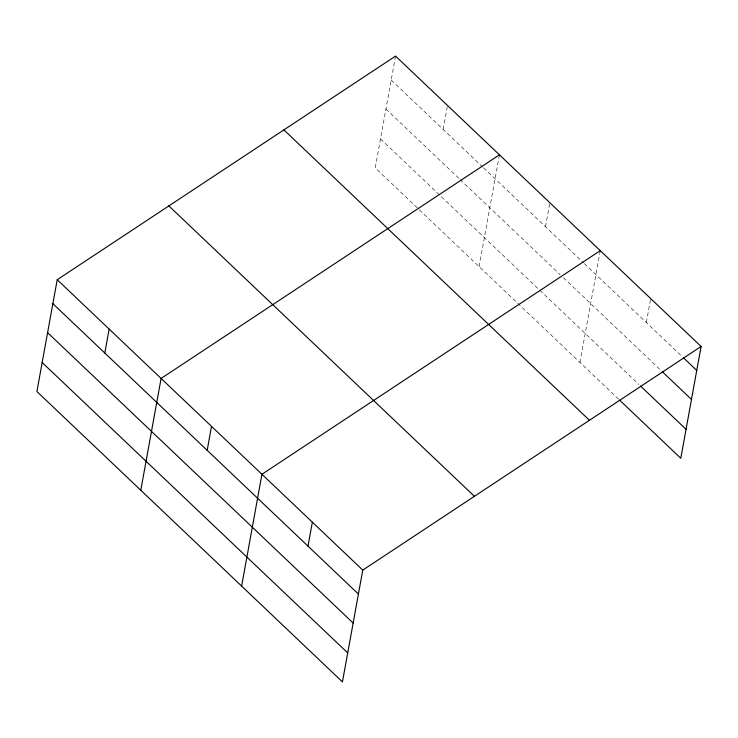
<?xml version="1.0" encoding="UTF-8"?>
<svg xmlns="http://www.w3.org/2000/svg" width="738" height="738" viewBox="0 0 738 738"><rect width="100%" height="100%" fill="white"/><g stroke="black" fill="none" stroke-linecap="round" stroke-linejoin="round"><path stroke-width="0.55" stroke-dasharray="3.69 2.77" d="M395.55 56.097L375.227 167.895L618.795 399.369M443.141 129.418L447.496 105.46M479.119 266.63L499.432 154.832M545.502 226.695L549.856 202.747M579.948 362.459L600.271 250.662M646.331 322.524L650.685 298.567M391.195 80.045L482.717 167.028M483.538 167.812L583.518 262.82M584.348 263.614L682.696 357.081M385.928 109.04L459.313 178.781M460.134 179.555L560.068 274.536M563.371 277.673L661.728 371.149M380.504 138.91L538.934 289.481M539.764 290.265L638.942 384.516"/><path stroke-width="1.11" d="M57.213 279.72L36.9 391.518L342.45 681.903L362.773 570.105L701.1 346.482L395.55 56.097L57.213 279.72L362.773 570.105M104.805 353.032L109.159 329.083M140.792 490.244L161.105 378.446L499.432 154.832M207.166 450.309L211.52 426.361M241.621 586.073L261.935 474.276L600.271 250.662M308.004 546.138L312.349 522.19M701.1 346.482L680.787 458.28L619.625 400.162M683.526 357.865L696.746 370.43M662.549 371.934L691.478 399.424M640.593 386.094L686.054 429.295M283.899 129.888L589.45 420.282M168.864 205.92L474.414 496.314M52.868 303.669L358.419 594.053M47.601 332.654L353.151 623.047M42.167 362.524L347.718 652.909"/></g></svg>
